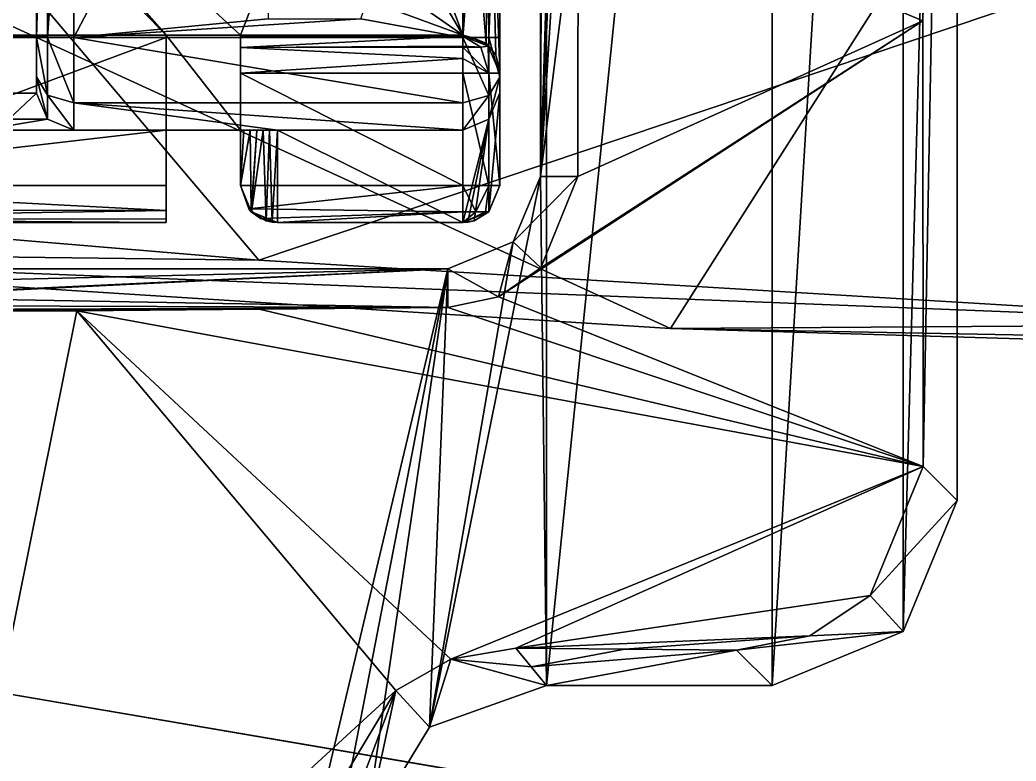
# Model space of a CAD drawing. Header units: millimetres. Extents: x -228 to 228, y -204 to 237.
# Drawn here: x 30.94 to 36.32, y -6.41 to -2.41 of the extents above; entities that cross this region are included whole.
import ezdxf

# ---------------------------------------------------------------- set-up
doc = ezdxf.new("R2010")
doc.units = ezdxf.units.MM
doc.header["$LTSCALE"] = 127.314815
for name, color, linetype in [('2216', 7, 'CONTINUOUS'), ('2518', 7, 'CONTINUOUS'), ('4965', 7, 'CONTINUOUS'), ('4990', 7, 'CONTINUOUS'), ('5279', 7, 'CONTINUOUS'), ('5650', 7, 'CONTINUOUS'), ('5670', 7, 'CONTINUOUS'), ('5673', 7, 'CONTINUOUS'), ('5687', 7, 'CONTINUOUS'), ('5689', 7, 'CONTINUOUS'), ('5690', 7, 'CONTINUOUS'), ('5693', 7, 'CONTINUOUS'), ('5941', 7, 'CONTINUOUS'), ('5942', 7, 'CONTINUOUS'), ('5943', 7, 'CONTINUOUS'), ('5944', 7, 'CONTINUOUS'), ('5945', 7, 'CONTINUOUS'), ('5949', 7, 'CONTINUOUS'), ('5951', 7, 'CONTINUOUS'), ('5952', 7, 'CONTINUOUS'), ('5953', 7, 'CONTINUOUS'), ('5954', 7, 'CONTINUOUS'), ('5955', 7, 'CONTINUOUS'), ('5956', 7, 'CONTINUOUS'), ('5963', 7, 'CONTINUOUS'), ('5966', 7, 'CONTINUOUS'), ('5973', 7, 'CONTINUOUS'), ('5974', 7, 'CONTINUOUS'), ('5975', 7, 'CONTINUOUS'), ('5980', 7, 'CONTINUOUS'), ('5981', 7, 'CONTINUOUS'), ('5982', 7, 'CONTINUOUS'), ('5983', 7, 'CONTINUOUS'), ('5992', 7, 'CONTINUOUS'), ('5994', 7, 'CONTINUOUS'), ('5995', 7, 'CONTINUOUS'), ('5996', 7, 'CONTINUOUS'), ('6001', 7, 'CONTINUOUS'), ('6002', 7, 'CONTINUOUS'), ('6003', 7, 'CONTINUOUS'), ('6004', 7, 'CONTINUOUS'), ('6031', 7, 'CONTINUOUS'), ('6033', 7, 'CONTINUOUS'), ('6188', 7, 'CONTINUOUS'), ('6192', 7, 'CONTINUOUS'), ('6194', 7, 'CONTINUOUS'), ('6195', 7, 'CONTINUOUS'), ('6262', 7, 'CONTINUOUS'), ('6266', 7, 'CONTINUOUS'), ('6295', 7, 'CONTINUOUS'), ('6301', 7, 'CONTINUOUS'), ('6314', 7, 'CONTINUOUS'), ('6316', 7, 'CONTINUOUS')]:
    doc.layers.add(name, color=color, linetype=linetype)

msp = doc.modelspace()

# ---------------------------------------------------------------- linework, layer by layer
at = {"layer": '2216', "color": 5, "linetype": 'Continuous'}
for points in [[(38.2578, -27.7959, 1088.2557), (0, 0, 1089.0014), (27.7959, -38.2578, 1088.2557), (38.2578, -27.7959, 1088.2557)], [(47.2893, 0, 1088.2557), (0, 0, 1089.0014), (44.9748, -14.6132, 1088.2557), (47.2893, 0, 1088.2557)]]:
    msp.add_3dface(points, dxfattribs=at)
at = {"layer": '2518', "color": 6, "linetype": 'Continuous'}
msp.add_3dface([(49.1557, -9.1712, 1079.4726), (39.7966, -7.5651, 1076.9773), (30.6102, -5.999, 1073.9477), (49.1557, -9.1712, 1079.4726)], dxfattribs=at)
at = {"layer": '4965', "color": 6, "linetype": 'Continuous'}
for points in [[(26.5351, -3.2253, 1038.8938), (32.2296, -3.7034, 1038.8855), (27.7579, -3.6463, 1069.0356), (26.5351, -3.2253, 1038.8938)], [(32.2296, -3.7034, 1038.8855), (37.9733, -4.0485, 1038.8795), (27.7579, -3.6463, 1069.0356), (32.2296, -3.7034, 1038.8855)], [(27.7579, -3.6463, 1069.0356), (37.9733, -4.0485, 1038.8795), (34.4516, -4.071, 1071.482), (27.7579, -3.6463, 1069.0356)], [(37.9733, -4.0485, 1038.8795), (44.1889, -4.2516, 1038.8759), (34.4516, -4.071, 1071.482), (37.9733, -4.0485, 1038.8795)], [(34.4516, -4.071, 1071.482), (44.1889, -4.2516, 1038.8759), (41.0937, -4.2681, 1073.5861), (34.4516, -4.071, 1071.482)]]:
    msp.add_3dface(points, dxfattribs=at)
at = {"layer": '4990', "color": 6, "linetype": 'Continuous'}
for points in [[(27.7579, -3.6463, 1069.0356), (34.4516, -4.071, 1071.482), (25.4538, 0.0609, 1068.1737), (27.7579, -3.6463, 1069.0356)], [(25.4538, 0.0609, 1068.1737), (34.4516, -4.071, 1071.482), (36.6226, -0.6594, 1072.2651), (25.4538, 0.0609, 1068.1737)], [(34.4516, -4.071, 1071.482), (41.0937, -4.2681, 1073.5861), (36.6226, -0.6594, 1072.2651), (34.4516, -4.071, 1071.482)]]:
    msp.add_3dface(points, dxfattribs=at)
at = {"layer": '5279', "color": 6, "linetype": 'Continuous'}
for points in [[(32.2296, -3.7034, 1038.8855), (26.5351, -3.2253, 1038.8938), (29.0418, 0.0609, 1038.9512), (32.2296, -3.7034, 1038.8855)], [(32.2296, -3.7034, 1038.8855), (29.0418, 0.0609, 1038.9512), (41.2243, -0.6767, 1038.9383), (32.2296, -3.7034, 1038.8855)], [(37.9733, -4.0485, 1038.8795), (32.2296, -3.7034, 1038.8855), (41.2243, -0.6767, 1038.9383), (37.9733, -4.0485, 1038.8795)]]:
    msp.add_3dface(points, dxfattribs=at)
at = {"layer": '5650', "color": 6, "linetype": 'Continuous'}
for points in [[(29.0408, -3.5, 1036.49), (29.1334, -3.5, 1034.99), (31.7304, -3.5, 1036.3753), (29.0408, -3.5, 1036.49)], [(31.7304, -3.5, 1036.49), (29.0408, -3.5, 1036.49), (31.7304, -3.5, 1036.3753), (31.7304, -3.5, 1036.49)], [(29.1334, -3.5, 1034.99), (29.1411, -3.5, 1034.7703), (31.7304, -3.5, 1036.3753), (29.1334, -3.5, 1034.99)]]:
    msp.add_3dface(points, dxfattribs=at)
at = {"layer": '5670', "color": 6, "linetype": 'Continuous'}
for points in [[(31.7304, -2.4878, 1036.14), (29.4804, -2.4878, 1036.14), (31.7304, -2.5, 1036.49), (31.7304, -2.4878, 1036.14)], [(31.7304, -2.5, 1036.49), (29.4804, -2.4878, 1036.14), (29.4804, -2.5, 1036.49), (31.7304, -2.5, 1036.49)]]:
    msp.add_3dface(points, dxfattribs=at)
at = {"layer": '5673', "color": 6, "linetype": 'Continuous'}
for points in [[(29.4804, -2.4878, 1036.14), (31.7304, -2.4878, 1036.14), (29.6268, -0.3536, 1036.14), (29.4804, -2.4878, 1036.14)], [(29.6268, -0.3536, 1036.14), (31.7304, -2.4878, 1036.14), (29.9804, -0.5, 1036.14), (29.6268, -0.3536, 1036.14)], [(31.7304, -2.4878, 1036.14), (32.1304, -2.4878, 1036.14), (29.9804, -0.5, 1036.14), (31.7304, -2.4878, 1036.14)], [(32.1304, -2.4878, 1036.14), (32.2804, -2.1, 1036.14), (29.9804, -0.5, 1036.14), (32.1304, -2.4878, 1036.14)], [(32.7804, -1, 1036.14), (32.7804, -1.5479, 1036.14), (33.3304, -2.4878, 1036.14), (32.7804, -1, 1036.14)], [(33.3304, -1, 1036.14), (32.7804, -1, 1036.14), (33.3304, -2.4878, 1036.14), (33.3304, -1, 1036.14)], [(32.7804, -1.5479, 1036.14), (32.7804, -2.1, 1036.14), (33.3304, -2.4878, 1036.14), (32.7804, -1.5479, 1036.14)], [(33.3304, -2.4878, 1036.14), (32.2804, -2.1, 1036.14), (32.1304, -2.4878, 1036.14), (33.3304, -2.4878, 1036.14)], [(32.7804, -2.1, 1036.14), (32.2804, -2.1, 1036.14), (33.3304, -2.4878, 1036.14), (32.7804, -2.1, 1036.14)], [(32.1304, -2.4878, 1036.14), (31.7304, -2.4878, 1036.14), (32.1304, -3, 1036.14), (32.1304, -2.4878, 1036.14)], [(32.1304, -3, 1036.14), (31.7304, -2.4878, 1036.14), (31.7304, -3, 1036.14), (32.1304, -3, 1036.14)]]:
    msp.add_3dface(points, dxfattribs=at)
at = {"layer": '5687', "color": 6, "linetype": 'Continuous'}
for points in [[(31.0304, -0.5, 1030.69), (31.0304, -2.5, 1030.69), (31.0304, -0.5, 1032.04), (31.0304, -0.5, 1030.69)], [(31.0304, -0.5, 1032.04), (31.0304, -2.5, 1030.69), (31.0304, -2.7121, 1030.7779), (31.0304, -0.5, 1032.04)], [(31.0304, -2.8, 1032.04), (31.0304, -0.5, 1032.04), (31.0304, -2.8, 1030.99), (31.0304, -2.8, 1032.04)], [(31.0304, -2.8, 1030.99), (31.0304, -0.5, 1032.04), (31.0304, -2.7121, 1030.7779), (31.0304, -2.8, 1030.99)]]:
    msp.add_3dface(points, dxfattribs=at)
at = {"layer": '5689', "color": 6, "linetype": 'Continuous'}
for points in [[(29.5304, -3, 1034.74), (32.1304, -3, 1036.14), (29.4718, -3, 1034.74), (29.5304, -3, 1034.74)], [(32.1304, -3, 1036.14), (31.7304, -3, 1036.14), (29.4718, -3, 1034.74), (32.1304, -3, 1036.14)], [(29.5304, -3, 1034.74), (29.9427, -3, 1034.6892), (32.1304, -3, 1036.14), (29.5304, -3, 1034.74)], [(32.1304, -3, 1036.14), (30.3304, -3, 1034.54), (29.5304, -3, 1033.74), (32.1304, -3, 1036.14)], [(30.7325, -3, 1033.2421), (32.1304, -3, 1036.14), (29.5304, -3, 1033.74), (30.7325, -3, 1033.2421)], [(29.9427, -3, 1034.6892), (30.3304, -3, 1034.54), (32.1304, -3, 1036.14), (29.9427, -3, 1034.6892)], [(32.1304, -3, 1033.0597), (32.1304, -3, 1036.14), (30.7325, -3, 1033.2421), (32.1304, -3, 1033.0597)], [(31.2304, -3, 1032.04), (32.1304, -3, 1033.0597), (30.7325, -3, 1033.2421), (31.2304, -3, 1032.04)], [(32.1489, -3, 1032.1895), (32.1304, -3, 1033.0597), (31.2304, -3, 1032.04), (32.1489, -3, 1032.1895)], [(32.1829, -3, 1031.6615), (32.1489, -3, 1032.1895), (31.2304, -3, 1032.04), (32.1829, -3, 1031.6615)], [(32.219, -3, 1031.341), (32.1829, -3, 1031.6615), (31.2304, -3, 1030.99), (32.219, -3, 1031.341)], [(31.2304, -3, 1030.99), (32.1829, -3, 1031.6615), (31.2304, -3, 1032.04), (31.2304, -3, 1030.99)], [(32.2537, -3, 1031.1484), (32.219, -3, 1031.341), (31.2304, -3, 1030.99), (32.2537, -3, 1031.1484)], [(32.2881, -3, 1031.0367), (32.2537, -3, 1031.1484), (31.2304, -3, 1030.99), (32.2881, -3, 1031.0367)], [(32.3304, -3, 1030.99), (32.2881, -3, 1031.0367), (31.2304, -3, 1030.99), (32.3304, -3, 1030.99)]]:
    msp.add_3dface(points, dxfattribs=at)
at = {"layer": '5690', "color": 6, "linetype": 'Continuous'}
for points in [[(32.1304, -2.6931, 1036.49), (32.1304, -3.3, 1036.49), (33.3304, -3.3, 1036.49), (32.1304, -2.6931, 1036.49)], [(33.3304, -2.6931, 1036.49), (32.1304, -2.6931, 1036.49), (33.3304, -3.3, 1036.49), (33.3304, -2.6931, 1036.49)]]:
    msp.add_3dface(points, dxfattribs=at)
at = {"layer": '5693', "color": 6, "linetype": 'Continuous'}
for points in [[(33.3304, -2.4878, 1036.14), (32.1304, -2.4878, 1036.14), (33.3304, -2.4933, 1036.297), (33.3304, -2.4878, 1036.14)], [(33.3304, -2.4933, 1036.297), (32.1304, -2.4878, 1036.14), (32.1304, -2.4933, 1036.297), (33.3304, -2.4933, 1036.297)]]:
    msp.add_3dface(points, dxfattribs=at)
at = {"layer": '5941', "color": 6, "linetype": 'Continuous'}
for points in [[(31.7304, -2.4878, 1036.14), (31.7304, -2.5, 1036.49), (31.7304, -3, 1036.14), (31.7304, -2.4878, 1036.14)], [(31.7304, -2.5, 1036.49), (31.7304, -3.5, 1036.49), (31.7304, -3, 1036.14), (31.7304, -2.5, 1036.49)], [(31.7304, -3, 1036.14), (31.7304, -3.5, 1036.49), (31.7304, -3.3, 1036.14), (31.7304, -3, 1036.14)], [(31.7304, -3.3, 1036.14), (31.7304, -3.5, 1036.49), (31.7304, -3.4342, 1036.2008), (31.7304, -3.3, 1036.14)], [(31.7304, -3.4342, 1036.2008), (31.7304, -3.5, 1036.49), (31.7304, -3.4819, 1036.2774), (31.7304, -3.4342, 1036.2008)], [(31.7304, -3.5, 1036.49), (31.7304, -3.5, 1036.3753), (31.7304, -3.4819, 1036.2774), (31.7304, -3.5, 1036.49)]]:
    msp.add_3dface(points, dxfattribs=at)
at = {"layer": '5942', "color": 6, "linetype": 'Continuous'}
for points in [[(32.1304, -2.4878, 1036.14), (32.1304, -3, 1036.14), (32.1304, -3.3, 1036.1497), (32.1304, -2.4878, 1036.14)], [(32.1304, -2.4933, 1036.297), (32.1304, -2.4878, 1036.14), (32.1304, -3.3, 1036.1497), (32.1304, -2.4933, 1036.297)], [(32.1304, -2.4933, 1036.297), (32.1304, -3.3, 1036.49), (32.1304, -2.5542, 1036.4339), (32.1304, -2.4933, 1036.297)], [(32.1304, -3.3, 1036.49), (32.1304, -2.4933, 1036.297), (32.1304, -3.3, 1036.1497), (32.1304, -3.3, 1036.49)], [(32.1304, -3.3, 1036.49), (32.1304, -2.6931, 1036.49), (32.1304, -2.5542, 1036.4339), (32.1304, -3.3, 1036.49)], [(32.1304, -3, 1036.14), (32.1304, -3, 1033.0597), (32.1304, -3.3, 1036.1497), (32.1304, -3, 1036.14)]]:
    msp.add_3dface(points, dxfattribs=at)
at = {"layer": '5943', "color": 6, "linetype": 'Continuous'}
for points in [[(32.3304, -3.5, 1036.29), (32.3304, -3.5, 1036.1497), (33.3304, -3.5, 1036.1497), (32.3304, -3.5, 1036.29)], [(33.3304, -3.5, 1036.29), (32.3304, -3.5, 1036.29), (33.3304, -3.5, 1036.1497), (33.3304, -3.5, 1036.29)]]:
    msp.add_3dface(points, dxfattribs=at)
at = {"layer": '5944', "color": 6, "linetype": 'Continuous'}
for points in [[(33.5304, -1, 1030.69), (33.5304, -1, 1035.94), (33.5304, -2.5, 1030.69), (33.5304, -1, 1030.69)], [(33.5304, -2.7999, 1030.9985), (33.5304, -1, 1035.94), (33.5304, -2.6809, 1035.94), (33.5304, -2.7999, 1030.9985)], [(33.5304, -1, 1035.94), (33.5304, -2.7999, 1030.9985), (33.5304, -2.7151, 1030.7809), (33.5304, -1, 1035.94)], [(33.5304, -2.5, 1030.69), (33.5304, -1, 1035.94), (33.5304, -2.7151, 1030.7809), (33.5304, -2.5, 1030.69)], [(33.5304, -3.3, 1036.1497), (33.5304, -2.7999, 1030.9985), (33.5304, -2.6809, 1035.94), (33.5304, -3.3, 1036.1497)], [(33.5304, -2.6931, 1036.29), (33.5304, -3.3, 1036.1497), (33.5304, -2.6809, 1035.94), (33.5304, -2.6931, 1036.29)], [(33.5304, -3.3, 1036.29), (33.5304, -3.3, 1036.1497), (33.5304, -2.6931, 1036.29), (33.5304, -3.3, 1036.29)]]:
    msp.add_3dface(points, dxfattribs=at)
at = {"layer": '5945', "color": 6, "linetype": 'Continuous'}
for points in [[(29.0408, -3.5, 1036.49), (31.7304, -3.5, 1036.49), (31.7304, -2.5, 1036.49), (29.0408, -3.5, 1036.49)], [(29.0408, -3.5, 1036.49), (31.7304, -2.5, 1036.49), (29.4804, -2.5, 1036.49), (29.0408, -3.5, 1036.49)]]:
    msp.add_3dface(points, dxfattribs=at)
at = {"layer": '5949', "color": 6, "linetype": 'Continuous'}
for points in [[(31.2304, -0.5, 1030.49), (32.2804, -0.5, 1030.49), (31.2304, -2.5, 1030.49), (31.2304, -0.5, 1030.49)], [(32.2804, -0.5, 1030.49), (32.2804, -2.4, 1030.49), (31.2304, -2.5, 1030.49), (32.2804, -0.5, 1030.49)], [(33.3304, -0.8, 1030.49), (33.3304, -2.5, 1030.49), (32.7804, -2.4, 1030.49), (33.3304, -0.8, 1030.49)], [(31.2304, -2.5, 1030.49), (32.2804, -2.4, 1030.49), (32.7804, -2.4, 1030.49), (31.2304, -2.5, 1030.49)], [(33.3304, -2.5, 1030.49), (31.2304, -2.5, 1030.49), (32.7804, -2.4, 1030.49), (33.3304, -2.5, 1030.49)]]:
    msp.add_3dface(points, dxfattribs=at)
at = {"layer": '5951', "color": 6, "linetype": 'Continuous'}
for points in [[(33.3304, -0.8, 1030.49), (33.4566, -0.8449, 1030.5349), (33.3304, -2.5, 1030.49), (33.3304, -0.8, 1030.49)], [(33.3304, -2.5, 1030.49), (33.4566, -0.8449, 1030.5349), (33.4718, -2.5, 1030.5486), (33.3304, -2.5, 1030.49)], [(33.4566, -0.8449, 1030.5349), (33.5084, -0.9088, 1030.5988), (33.4718, -2.5, 1030.5486), (33.4566, -0.8449, 1030.5349)], [(33.5084, -0.9088, 1030.5988), (33.5304, -1, 1030.69), (33.4718, -2.5, 1030.5486), (33.5084, -0.9088, 1030.5988)], [(33.5304, -1, 1030.69), (33.5304, -2.5, 1030.69), (33.4718, -2.5, 1030.5486), (33.5304, -1, 1030.69)]]:
    msp.add_3dface(points, dxfattribs=at)
at = {"layer": '5952', "color": 6, "linetype": 'Continuous'}
for points in [[(33.3304, -2.6931, 1036.49), (33.3304, -3.3, 1036.49), (33.4718, -3.3, 1036.4314), (33.3304, -2.6931, 1036.49)], [(33.3304, -2.6931, 1036.49), (33.4718, -3.3, 1036.4314), (33.4718, -2.6931, 1036.4314), (33.3304, -2.6931, 1036.49)], [(33.5304, -3.3, 1036.29), (33.5304, -2.6931, 1036.29), (33.4718, -2.6931, 1036.4314), (33.5304, -3.3, 1036.29)], [(33.4718, -3.3, 1036.4314), (33.5304, -3.3, 1036.29), (33.4718, -2.6931, 1036.4314), (33.4718, -3.3, 1036.4314)]]:
    msp.add_3dface(points, dxfattribs=at)
at = {"layer": '5953', "color": 6, "linetype": 'Continuous'}
for points in [[(33.5304, -3.3, 1036.1497), (33.5304, -3.3, 1036.29), (33.4718, -3.4414, 1036.29), (33.5304, -3.3, 1036.1497)], [(33.5304, -3.3, 1036.1497), (33.4718, -3.4414, 1036.29), (33.4718, -3.4414, 1036.1497), (33.5304, -3.3, 1036.1497)], [(33.3304, -3.5, 1036.29), (33.3304, -3.5, 1036.1497), (33.4718, -3.4414, 1036.1497), (33.3304, -3.5, 1036.29)], [(33.4718, -3.4414, 1036.29), (33.3304, -3.5, 1036.29), (33.4718, -3.4414, 1036.1497), (33.4718, -3.4414, 1036.29)]]:
    msp.add_3dface(points, dxfattribs=at)
at = {"layer": '5954', "color": 6, "linetype": 'Continuous'}
for points in [[(33.4718, -3.3, 1036.4314), (33.3304, -3.3, 1036.49), (33.4011, -3.4414, 1036.4125), (33.4718, -3.3, 1036.4314)], [(33.3304, -3.3, 1036.49), (33.3304, -3.4414, 1036.4314), (33.4011, -3.4414, 1036.4125), (33.3304, -3.3, 1036.49)], [(33.4718, -3.3, 1036.4314), (33.4011, -3.4414, 1036.4125), (33.4529, -3.4414, 1036.3607), (33.4718, -3.3, 1036.4314)], [(33.4718, -3.4414, 1036.29), (33.4718, -3.3, 1036.4314), (33.4529, -3.4414, 1036.3607), (33.4718, -3.4414, 1036.29)], [(33.5304, -3.3, 1036.29), (33.4718, -3.3, 1036.4314), (33.4718, -3.4414, 1036.29), (33.5304, -3.3, 1036.29)], [(33.3304, -3.5, 1036.29), (33.4718, -3.4414, 1036.29), (33.4529, -3.4414, 1036.3607), (33.3304, -3.5, 1036.29)], [(33.3304, -3.4414, 1036.4314), (33.3304, -3.5, 1036.29), (33.4011, -3.4414, 1036.4125), (33.3304, -3.4414, 1036.4314)], [(33.4011, -3.4414, 1036.4125), (33.3304, -3.5, 1036.29), (33.4529, -3.4414, 1036.3607), (33.4011, -3.4414, 1036.4125)]]:
    msp.add_3dface(points, dxfattribs=at)
at = {"layer": '5955', "color": 6, "linetype": 'Continuous'}
for points in [[(33.3304, -3.3, 1036.49), (32.1304, -3.3, 1036.49), (32.1753, -3.4263, 1036.4451), (33.3304, -3.3, 1036.49)], [(33.3304, -3.4414, 1036.4314), (33.3304, -3.3, 1036.49), (32.1753, -3.4263, 1036.4451), (33.3304, -3.4414, 1036.4314)], [(32.2392, -3.478, 1036.3812), (33.3304, -3.4414, 1036.4314), (32.1753, -3.4263, 1036.4451), (32.2392, -3.478, 1036.3812)], [(32.3304, -3.5, 1036.29), (33.3304, -3.4414, 1036.4314), (32.2392, -3.478, 1036.3812), (32.3304, -3.5, 1036.29)], [(32.3304, -3.5, 1036.29), (33.3304, -3.5, 1036.29), (33.3304, -3.4414, 1036.4314), (32.3304, -3.5, 1036.29)]]:
    msp.add_3dface(points, dxfattribs=at)
at = {"layer": '5956', "color": 6, "linetype": 'Continuous'}
for points in [[(32.1304, -3.3, 1036.49), (32.1304, -3.3, 1036.1497), (32.189, -3.4414, 1036.1497), (32.1304, -3.3, 1036.49)], [(32.1753, -3.4263, 1036.4451), (32.1304, -3.3, 1036.49), (32.189, -3.4414, 1036.1497), (32.1753, -3.4263, 1036.4451)], [(32.2392, -3.478, 1036.3812), (32.1753, -3.4263, 1036.4451), (32.189, -3.4414, 1036.1497), (32.2392, -3.478, 1036.3812)], [(32.3304, -3.5, 1036.1497), (32.2392, -3.478, 1036.3812), (32.189, -3.4414, 1036.1497), (32.3304, -3.5, 1036.1497)], [(32.3304, -3.5, 1036.1497), (32.3304, -3.5, 1036.29), (32.2392, -3.478, 1036.3812), (32.3304, -3.5, 1036.1497)]]:
    msp.add_3dface(points, dxfattribs=at)
at = {"layer": '5963', "color": 6, "linetype": 'Continuous'}
for points in [[(31.2304, -2.5, 1030.49), (33.3304, -2.5, 1030.49), (33.3304, -2.8536, 1030.6364), (31.2304, -2.5, 1030.49)], [(31.2304, -2.8536, 1030.6364), (31.2304, -2.5, 1030.49), (33.3304, -2.8536, 1030.6364), (31.2304, -2.8536, 1030.6364)], [(32.3304, -3, 1030.99), (31.2304, -3, 1030.99), (31.2304, -2.8536, 1030.6364), (32.3304, -3, 1030.99)], [(32.3304, -3, 1030.99), (31.2304, -2.8536, 1030.6364), (33.3304, -3, 1030.99), (32.3304, -3, 1030.99)], [(33.3304, -3, 1030.99), (31.2304, -2.8536, 1030.6364), (33.3304, -2.8536, 1030.6364), (33.3304, -3, 1030.99)]]:
    msp.add_3dface(points, dxfattribs=at)
at = {"layer": '5966', "color": 6, "linetype": 'Continuous'}
for points in [[(31.7304, -3, 1036.14), (29.1492, -3.3, 1034.54), (29.4718, -3, 1034.74), (31.7304, -3, 1036.14)], [(29.1492, -3.3, 1034.54), (31.7304, -3, 1036.14), (31.7304, -3.3, 1036.14), (29.1492, -3.3, 1034.54)]]:
    msp.add_3dface(points, dxfattribs=at)
at = {"layer": '5973', "color": 6, "linetype": 'Continuous'}
for points in [[(31.0304, -2.8, 1032.04), (31.0304, -2.8, 1030.99), (31.089, -2.9414, 1030.99), (31.0304, -2.8, 1032.04)], [(31.089, -2.9414, 1032.04), (31.0304, -2.8, 1032.04), (31.089, -2.9414, 1030.99), (31.089, -2.9414, 1032.04)], [(31.2304, -3, 1030.99), (31.2304, -3, 1032.04), (31.089, -2.9414, 1032.04), (31.2304, -3, 1030.99)], [(31.2304, -3, 1030.99), (31.089, -2.9414, 1032.04), (31.089, -2.9414, 1030.99), (31.2304, -3, 1030.99)]]:
    msp.add_3dface(points, dxfattribs=at)
at = {"layer": '5974', "color": 6, "linetype": 'Continuous'}
for points in [[(31.0304, -2.7121, 1030.7779), (31.0304, -2.5, 1030.69), (31.089, -2.8121, 1030.6779), (31.0304, -2.7121, 1030.7779)], [(31.0304, -2.5, 1030.69), (31.089, -2.5, 1030.5486), (31.089, -2.8121, 1030.6779), (31.0304, -2.5, 1030.69)], [(31.2304, -2.5, 1030.49), (31.2304, -2.8536, 1030.6364), (31.089, -2.5, 1030.5486), (31.2304, -2.5, 1030.49)], [(31.089, -2.5, 1030.5486), (31.2304, -2.8536, 1030.6364), (31.089, -2.8121, 1030.6779), (31.089, -2.5, 1030.5486)], [(31.0304, -2.8, 1030.99), (31.0304, -2.7121, 1030.7779), (31.089, -2.9414, 1030.99), (31.0304, -2.8, 1030.99)], [(31.089, -2.9414, 1030.99), (31.0304, -2.7121, 1030.7779), (31.089, -2.8121, 1030.6779), (31.089, -2.9414, 1030.99)], [(31.2304, -2.8536, 1030.6364), (31.2304, -3, 1030.99), (31.089, -2.8121, 1030.6779), (31.2304, -2.8536, 1030.6364)], [(31.2304, -3, 1030.99), (31.089, -2.9414, 1030.99), (31.089, -2.8121, 1030.6779), (31.2304, -3, 1030.99)]]:
    msp.add_3dface(points, dxfattribs=at)
at = {"layer": '5975', "color": 6, "linetype": 'Continuous'}
for points in [[(31.0304, -2.5, 1030.69), (31.0304, -0.5, 1030.69), (31.089, -0.5, 1030.5486), (31.0304, -2.5, 1030.69)], [(31.0304, -2.5, 1030.69), (31.089, -0.5, 1030.5486), (31.089, -2.5, 1030.5486), (31.0304, -2.5, 1030.69)], [(31.089, -0.5, 1030.5486), (31.2304, -0.5, 1030.49), (31.089, -2.5, 1030.5486), (31.089, -0.5, 1030.5486)], [(31.2304, -0.5, 1030.49), (31.2304, -2.5, 1030.49), (31.089, -2.5, 1030.5486), (31.2304, -0.5, 1030.49)]]:
    msp.add_3dface(points, dxfattribs=at)
at = {"layer": '5980', "color": 6, "linetype": 'Continuous'}
for points in [[(33.3304, -2.4933, 1036.297), (32.1304, -2.4933, 1036.297), (32.1304, -2.5542, 1036.4339), (33.3304, -2.4933, 1036.297)], [(33.3304, -2.4933, 1036.297), (32.1304, -2.5542, 1036.4339), (33.3304, -2.5475, 1036.427), (33.3304, -2.4933, 1036.297)], [(33.3304, -2.5475, 1036.427), (32.1304, -2.5542, 1036.4339), (33.3304, -2.5517, 1036.4314), (33.3304, -2.5475, 1036.427)], [(33.3304, -2.5517, 1036.4314), (32.1304, -2.5542, 1036.4339), (33.3304, -2.6138, 1036.4736), (33.3304, -2.5517, 1036.4314)], [(32.1304, -2.5542, 1036.4339), (32.1304, -2.6931, 1036.49), (33.3304, -2.6138, 1036.4736), (32.1304, -2.5542, 1036.4339)], [(32.1304, -2.6931, 1036.49), (33.3304, -2.6931, 1036.49), (33.3304, -2.6138, 1036.4736), (32.1304, -2.6931, 1036.49)]]:
    msp.add_3dface(points, dxfattribs=at)
at = {"layer": '5981', "color": 6, "linetype": 'Continuous'}
for points in [[(33.3304, -2.4933, 1036.297), (33.3304, -2.5475, 1036.427), (33.4285, -2.5517, 1036.3919), (33.3304, -2.4933, 1036.297)], [(33.3304, -2.4933, 1036.297), (33.4285, -2.5517, 1036.3919), (33.4675, -2.5476, 1036.2951), (33.3304, -2.4933, 1036.297)], [(33.3304, -2.4933, 1036.297), (33.4675, -2.5476, 1036.2951), (33.3803, -2.4996, 1036.2968), (33.3304, -2.4933, 1036.297)], [(33.3803, -2.4996, 1036.2968), (33.4675, -2.5476, 1036.2951), (33.4573, -2.5386, 1036.2954), (33.3803, -2.4996, 1036.2968)], [(33.3304, -2.5475, 1036.427), (33.3304, -2.5517, 1036.4314), (33.4285, -2.5517, 1036.3919), (33.3304, -2.5475, 1036.427)], [(33.4718, -2.6931, 1036.4314), (33.3304, -2.5517, 1036.4314), (33.3304, -2.6138, 1036.4736), (33.4718, -2.6931, 1036.4314)], [(33.3304, -2.5517, 1036.4314), (33.4718, -2.6931, 1036.4314), (33.4285, -2.5517, 1036.3919), (33.3304, -2.5517, 1036.4314)], [(33.4285, -2.5517, 1036.3919), (33.4718, -2.6931, 1036.4314), (33.4675, -2.5476, 1036.2951), (33.4285, -2.5517, 1036.3919)], [(33.4718, -2.6931, 1036.4314), (33.5304, -2.6931, 1036.29), (33.4675, -2.5476, 1036.2951), (33.4718, -2.6931, 1036.4314)], [(33.3304, -2.6931, 1036.49), (33.4718, -2.6931, 1036.4314), (33.3304, -2.6138, 1036.4736), (33.3304, -2.6931, 1036.49)]]:
    msp.add_3dface(points, dxfattribs=at)
at = {"layer": '5982', "color": 6, "linetype": 'Continuous'}
for points in [[(33.3304, -2.4878, 1036.14), (33.3304, -2.4933, 1036.297), (33.3803, -2.4996, 1036.2968), (33.3304, -2.4878, 1036.14)], [(33.3304, -2.4878, 1036.14), (33.3803, -2.4996, 1036.2968), (33.457, -2.5314, 1036.0948), (33.3304, -2.4878, 1036.14)], [(33.3803, -2.4996, 1036.2968), (33.4573, -2.5386, 1036.2954), (33.457, -2.5314, 1036.0948), (33.3803, -2.4996, 1036.2968)], [(33.4573, -2.5386, 1036.2954), (33.4675, -2.5476, 1036.2951), (33.457, -2.5314, 1036.0948), (33.4573, -2.5386, 1036.2954)], [(33.457, -2.5314, 1036.0948), (33.4675, -2.5476, 1036.2951), (33.5088, -2.5937, 1036.0304), (33.457, -2.5314, 1036.0948)], [(33.4675, -2.5476, 1036.2951), (33.5304, -2.6931, 1036.29), (33.5088, -2.5937, 1036.0304), (33.4675, -2.5476, 1036.2951)], [(33.5304, -2.6931, 1036.29), (33.5304, -2.6809, 1035.94), (33.5088, -2.5937, 1036.0304), (33.5304, -2.6931, 1036.29)]]:
    msp.add_3dface(points, dxfattribs=at)
at = {"layer": '5983', "color": 6, "linetype": 'Continuous'}
for points in [[(33.3304, -1, 1036.14), (33.3304, -2.4878, 1036.14), (33.457, -2.5314, 1036.0948), (33.3304, -1, 1036.14)], [(33.3304, -1, 1036.14), (33.457, -2.5314, 1036.0948), (33.4718, -1, 1036.0814), (33.3304, -1, 1036.14)], [(33.457, -2.5314, 1036.0948), (33.5088, -2.5937, 1036.0304), (33.4718, -1, 1036.0814), (33.457, -2.5314, 1036.0948)], [(33.5304, -2.6809, 1035.94), (33.5304, -1, 1035.94), (33.4718, -1, 1036.0814), (33.5304, -2.6809, 1035.94)], [(33.5088, -2.5937, 1036.0304), (33.5304, -2.6809, 1035.94), (33.4718, -1, 1036.0814), (33.5088, -2.5937, 1036.0304)]]:
    msp.add_3dface(points, dxfattribs=at)
at = {"layer": '5992', "color": 6, "linetype": 'Continuous'}
for points in [[(29.0584, -3.4298, 1034.54), (29.1492, -3.3, 1034.54), (31.7304, -3.4342, 1036.2008), (29.0584, -3.4298, 1034.54)], [(29.1492, -3.3, 1034.54), (31.7304, -3.3, 1036.14), (31.7304, -3.4342, 1036.2008), (29.1492, -3.3, 1034.54)], [(28.9398, -3.4788, 1034.54), (29.0584, -3.4298, 1034.54), (31.7304, -3.4342, 1036.2008), (28.9398, -3.4788, 1034.54)], [(28.9398, -3.4788, 1034.54), (31.7304, -3.4342, 1036.2008), (31.7304, -3.4819, 1036.2774), (28.9398, -3.4788, 1034.54)], [(31.7304, -3.5, 1036.3753), (29.1411, -3.5, 1034.7703), (28.9398, -3.4788, 1034.54), (31.7304, -3.5, 1036.3753)], [(31.7304, -3.5, 1036.3753), (28.9398, -3.4788, 1034.54), (31.7304, -3.4819, 1036.2774), (31.7304, -3.5, 1036.3753)]]:
    msp.add_3dface(points, dxfattribs=at)
at = {"layer": '5994', "color": 6, "linetype": 'Continuous'}
for points in [[(32.3304, -3, 1030.99), (33.3304, -3, 1030.99), (33.3304, -3.4991, 1036.1304), (32.3304, -3, 1030.99)], [(32.3304, -3.4991, 1036.1304), (32.3304, -3, 1030.99), (33.3304, -3.4991, 1036.1304), (32.3304, -3.4991, 1036.1304)]]:
    msp.add_3dface(points, dxfattribs=at)
at = {"layer": '5995', "color": 6, "linetype": 'Continuous'}
for points in [[(33.4718, -2.9414, 1030.9927), (33.5304, -2.7999, 1030.9985), (33.472, -3.4406, 1036.1362), (33.4718, -2.9414, 1030.9927)], [(33.5304, -2.7999, 1030.9985), (33.5304, -3.3, 1036.1497), (33.472, -3.4406, 1036.1362), (33.5304, -2.7999, 1030.9985)], [(33.3304, -3.4991, 1036.1304), (33.3304, -3, 1030.99), (33.4718, -2.9414, 1030.9927), (33.3304, -3.4991, 1036.1304)], [(33.3304, -3.4991, 1036.1304), (33.4718, -2.9414, 1030.9927), (33.358, -3.4966, 1036.1252), (33.3304, -3.4991, 1036.1304)], [(33.358, -3.4966, 1036.1252), (33.4718, -2.9414, 1030.9927), (33.3915, -3.4894, 1036.1294), (33.358, -3.4966, 1036.1252)], [(33.3915, -3.4894, 1036.1294), (33.4718, -2.9414, 1030.9927), (33.4709, -3.4417, 1036.1362), (33.3915, -3.4894, 1036.1294)], [(33.4709, -3.4417, 1036.1362), (33.4718, -2.9414, 1030.9927), (33.472, -3.4406, 1036.1362), (33.4709, -3.4417, 1036.1362)]]:
    msp.add_3dface(points, dxfattribs=at)
at = {"layer": '5996', "color": 6, "linetype": 'Continuous'}
for points in [[(33.3304, -2.5, 1030.49), (33.4718, -2.5, 1030.5486), (33.4718, -2.8131, 1030.6788), (33.3304, -2.5, 1030.49)], [(33.3304, -2.8536, 1030.6364), (33.3304, -2.5, 1030.49), (33.4718, -2.8131, 1030.6788), (33.3304, -2.8536, 1030.6364)], [(33.5304, -2.5, 1030.69), (33.5304, -2.7151, 1030.7809), (33.4718, -2.5, 1030.5486), (33.5304, -2.5, 1030.69)], [(33.4718, -2.5, 1030.5486), (33.5304, -2.7151, 1030.7809), (33.4718, -2.8131, 1030.6788), (33.4718, -2.5, 1030.5486)], [(33.5304, -2.7151, 1030.7809), (33.5304, -2.7999, 1030.9985), (33.4718, -2.9414, 1030.9927), (33.5304, -2.7151, 1030.7809)], [(33.5304, -2.7151, 1030.7809), (33.4718, -2.9414, 1030.9927), (33.4718, -2.8131, 1030.6788), (33.5304, -2.7151, 1030.7809)], [(33.3304, -3, 1030.99), (33.3304, -2.8536, 1030.6364), (33.4718, -2.8131, 1030.6788), (33.3304, -3, 1030.99)], [(33.4718, -2.9414, 1030.9927), (33.3304, -3, 1030.99), (33.4718, -2.8131, 1030.6788), (33.4718, -2.9414, 1030.9927)]]:
    msp.add_3dface(points, dxfattribs=at)
at = {"layer": '6001', "color": 6, "linetype": 'Continuous'}
for points in [[(32.1304, -3, 1033.0597), (32.1489, -3, 1032.1895), (32.1304, -3.3, 1036.1497), (32.1304, -3, 1033.0597)], [(32.1489, -3, 1032.1895), (32.1829, -3, 1031.6615), (32.1304, -3.3, 1036.1497), (32.1489, -3, 1032.1895)], [(32.1304, -3.3, 1036.1497), (32.1829, -3, 1031.6615), (32.1888, -3.4406, 1036.1362), (32.1304, -3.3, 1036.1497)], [(32.1829, -3, 1031.6615), (32.219, -3, 1031.341), (32.1888, -3.4406, 1036.1362), (32.1829, -3, 1031.6615)], [(32.1888, -3.4406, 1036.1362), (32.219, -3, 1031.341), (32.1899, -3.4417, 1036.1362), (32.1888, -3.4406, 1036.1362)], [(32.219, -3, 1031.341), (32.2537, -3, 1031.1484), (32.1899, -3.4417, 1036.1362), (32.219, -3, 1031.341)], [(32.1899, -3.4417, 1036.1362), (32.2537, -3, 1031.1484), (32.2693, -3.4894, 1036.1294), (32.1899, -3.4417, 1036.1362)], [(32.2537, -3, 1031.1484), (32.2881, -3, 1031.0367), (32.2693, -3.4894, 1036.1294), (32.2537, -3, 1031.1484)], [(32.2693, -3.4894, 1036.1294), (32.2881, -3, 1031.0367), (32.3027, -3.4966, 1036.1252), (32.2693, -3.4894, 1036.1294)], [(32.2881, -3, 1031.0367), (32.3304, -3, 1030.99), (32.3027, -3.4966, 1036.1252), (32.2881, -3, 1031.0367)], [(32.3304, -3, 1030.99), (32.3304, -3.4991, 1036.1304), (32.3027, -3.4966, 1036.1252), (32.3304, -3, 1030.99)]]:
    msp.add_3dface(points, dxfattribs=at)
at = {"layer": '6002', "color": 6, "linetype": 'Continuous'}
for points in [[(32.189, -3.4414, 1036.1497), (32.1304, -3.3, 1036.1497), (32.1888, -3.4406, 1036.1362), (32.189, -3.4414, 1036.1497)], [(32.189, -3.4414, 1036.1497), (32.1888, -3.4406, 1036.1362), (32.1899, -3.4417, 1036.1362), (32.189, -3.4414, 1036.1497)], [(32.3304, -3.5, 1036.1497), (32.189, -3.4414, 1036.1497), (32.1899, -3.4417, 1036.1362), (32.3304, -3.5, 1036.1497)], [(32.3304, -3.5, 1036.1497), (32.1899, -3.4417, 1036.1362), (32.2693, -3.4894, 1036.1294), (32.3304, -3.5, 1036.1497)], [(32.3304, -3.5, 1036.1497), (32.2693, -3.4894, 1036.1294), (32.3027, -3.4966, 1036.1252), (32.3304, -3.5, 1036.1497)], [(32.3304, -3.4991, 1036.1304), (32.3304, -3.5, 1036.1497), (32.3027, -3.4966, 1036.1252), (32.3304, -3.4991, 1036.1304)], [(32.3304, -3.5, 1036.1497), (32.3304, -3.4991, 1036.1304), (32.3304, -3.4998, 1036.14), (32.3304, -3.5, 1036.1497)]]:
    msp.add_3dface(points, dxfattribs=at)
at = {"layer": '6003', "color": 6, "linetype": 'Continuous'}
for points in [[(32.3304, -3.4991, 1036.1304), (33.3304, -3.4991, 1036.1304), (33.3304, -3.4998, 1036.14), (32.3304, -3.4991, 1036.1304)], [(32.3304, -3.4998, 1036.14), (32.3304, -3.4991, 1036.1304), (33.3304, -3.4998, 1036.14), (32.3304, -3.4998, 1036.14)], [(33.3304, -3.5, 1036.1497), (32.3304, -3.5, 1036.1497), (32.3304, -3.4998, 1036.14), (33.3304, -3.5, 1036.1497)], [(33.3304, -3.5, 1036.1497), (32.3304, -3.4998, 1036.14), (33.3304, -3.4998, 1036.14), (33.3304, -3.5, 1036.1497)]]:
    msp.add_3dface(points, dxfattribs=at)
at = {"layer": '6004', "color": 6, "linetype": 'Continuous'}
for points in [[(33.5304, -3.3, 1036.1497), (33.4718, -3.4414, 1036.1497), (33.472, -3.4406, 1036.1362), (33.5304, -3.3, 1036.1497)], [(33.4718, -3.4414, 1036.1497), (33.3304, -3.5, 1036.1497), (33.3915, -3.4894, 1036.1294), (33.4718, -3.4414, 1036.1497)], [(33.4718, -3.4414, 1036.1497), (33.3915, -3.4894, 1036.1294), (33.4709, -3.4417, 1036.1362), (33.4718, -3.4414, 1036.1497)], [(33.4718, -3.4414, 1036.1497), (33.4709, -3.4417, 1036.1362), (33.472, -3.4406, 1036.1362), (33.4718, -3.4414, 1036.1497)], [(33.3304, -3.5, 1036.1497), (33.358, -3.4966, 1036.1252), (33.3915, -3.4894, 1036.1294), (33.3304, -3.5, 1036.1497)], [(33.358, -3.4966, 1036.1252), (33.3304, -3.5, 1036.1497), (33.3304, -3.4998, 1036.14), (33.358, -3.4966, 1036.1252)], [(33.3304, -3.4991, 1036.1304), (33.358, -3.4966, 1036.1252), (33.3304, -3.4998, 1036.14), (33.3304, -3.4991, 1036.1304)]]:
    msp.add_3dface(points, dxfattribs=at)
at = {"layer": '6031', "color": 6, "linetype": 'Continuous'}
for points in [[(31.0304, -0.5, 1032.04), (31.0304, -2.8, 1032.04), (30.591, -2.8, 1033.1007), (31.0304, -0.5, 1032.04)], [(30.591, -0.5, 1033.1007), (31.0304, -0.5, 1032.04), (30.591, -2.8, 1033.1007), (30.591, -0.5, 1033.1007)]]:
    msp.add_3dface(points, dxfattribs=at)
at = {"layer": '6033', "color": 6, "linetype": 'Continuous'}
for points in [[(30.591, -2.8, 1033.1007), (31.0304, -2.8, 1032.04), (30.8802, -2.9414, 1032.8193), (30.591, -2.8, 1033.1007)], [(31.0304, -2.8, 1032.04), (31.089, -2.9414, 1032.04), (30.8802, -2.9414, 1032.8193), (31.0304, -2.8, 1032.04)], [(31.2304, -3, 1032.04), (30.7325, -3, 1033.2421), (31.089, -2.9414, 1032.04), (31.2304, -3, 1032.04)], [(31.089, -2.9414, 1032.04), (30.7325, -3, 1033.2421), (30.8802, -2.9414, 1032.8193), (31.089, -2.9414, 1032.04)]]:
    msp.add_3dface(points, dxfattribs=at)
at = {"layer": '6188', "color": 6, "linetype": 'Continuous'}
for points in [[(30.2679, -3.8903, 1034.5074), (30.1127, -3.9022, 1034.8497), (33.25, -3.75, 1030.49), (30.2679, -3.8903, 1034.5074)], [(33.25, -3.75, 1030.49), (30.1127, -3.9022, 1034.8497), (33.25, -3.9584, 1036.4582), (33.25, -3.75, 1030.49)], [(30.3473, -3.8203, 1032.5031), (30.2679, -3.8903, 1034.5074), (33.25, -3.75, 1030.49), (30.3473, -3.8203, 1032.5031)], [(30.4269, -3.75, 1030.49), (30.3473, -3.8203, 1032.5031), (33.25, -3.75, 1030.49), (30.4269, -3.75, 1030.49)], [(33.25, -3.9584, 1036.4582), (30.1127, -3.9022, 1034.8497), (28.5398, -3.9421, 1035.99), (33.25, -3.9584, 1036.4582)], [(28.5692, -3.977, 1036.99), (33.25, -3.9584, 1036.4582), (28.5398, -3.9421, 1035.99), (28.5692, -3.977, 1036.99)], [(32.231, -3.9679, 1036.7289), (33.25, -3.9584, 1036.4582), (28.5692, -3.977, 1036.99), (32.231, -3.9679, 1036.7289)], [(31.2479, -3.977, 1036.99), (32.231, -3.9679, 1036.7289), (28.5692, -3.977, 1036.99), (31.2479, -3.977, 1036.99)]]:
    msp.add_3dface(points, dxfattribs=at)
at = {"layer": '6192', "color": 6, "linetype": 'Continuous'}
msp.add_3dface([(31.2479, -3.977, 1036.99), (28.5692, -3.977, 1036.99), (30.3503, -8.4328, 1036.99), (31.2479, -3.977, 1036.99)], dxfattribs=at)
at = {"layer": '6194', "color": 6, "linetype": 'Continuous'}
for points in [[(36, 5.0006, 1030.49), (35.8134, 0, 1035.8342), (35.8141, -2.4105, 1035.8123), (36, 5.0006, 1030.49)], [(35.8164, -4.817, 1035.747), (36, 5.0006, 1030.49), (35.8141, -2.4105, 1035.8123), (35.8164, -4.817, 1035.747)], [(36, -5.0006, 1030.49), (36, 5.0006, 1030.49), (35.8164, -4.817, 1035.747), (36, -5.0006, 1030.49)]]:
    msp.add_3dface(points, dxfattribs=at)
at = {"layer": '6195', "color": 6, "linetype": 'Continuous'}
for points in [[(33.6166, -5.7975, 1036.2899), (33.6992, -5.8987, 1033.3899), (34.206, -5.8029, 1036.134), (33.6166, -5.7975, 1036.2899)], [(34.206, -5.8029, 1036.134), (33.6992, -5.8987, 1033.3899), (34.8091, -5.8085, 1035.9744), (34.206, -5.8029, 1036.134)], [(33.6992, -5.8987, 1033.3899), (33.7819, -6, 1030.49), (34.8091, -5.8085, 1035.9744), (33.6992, -5.8987, 1033.3899)], [(34.8091, -5.8085, 1035.9744), (33.7819, -6, 1030.49), (35.0006, -6, 1030.49), (34.8091, -5.8085, 1035.9744)]]:
    msp.add_3dface(points, dxfattribs=at)
at = {"layer": '6262', "color": 6, "linetype": 'Continuous'}
for points in [[(33.6992, -5.8987, 1033.3899), (33.6166, -5.7975, 1036.2899), (33.2665, -5.8567, 1036.3796), (33.6992, -5.8987, 1033.3899)], [(33.2665, -5.8567, 1036.3796), (32.9688, -6.0264, 1036.4501), (33.1509, -6.2243, 1030.49), (33.2665, -5.8567, 1036.3796)], [(33.7819, -6, 1030.49), (33.2665, -5.8567, 1036.3796), (33.1509, -6.2243, 1030.49), (33.7819, -6, 1030.49)], [(33.7819, -6, 1030.49), (33.6992, -5.8987, 1033.3899), (33.2665, -5.8567, 1036.3796), (33.7819, -6, 1030.49)], [(32.6307, -6.5913, 1036.5104), (32.7169, -6.6937, 1033.5058), (32.9688, -6.0264, 1036.4501), (32.6307, -6.5913, 1036.5104)], [(32.7169, -6.6937, 1033.5058), (32.8033, -6.7966, 1030.49), (32.9688, -6.0264, 1036.4501), (32.7169, -6.6937, 1033.5058)], [(32.9688, -6.0264, 1036.4501), (32.8033, -6.7966, 1030.49), (33.1509, -6.2243, 1030.49), (32.9688, -6.0264, 1036.4501)]]:
    msp.add_3dface(points, dxfattribs=at)
at = {"layer": '6266', "color": 6, "linetype": 'Continuous'}
for points in [[(36, -5.0006, 1030.49), (35.8164, -4.817, 1035.747), (35.5304, -5.5136, 1035.7961), (36, -5.0006, 1030.49)], [(35.7074, -5.7074, 1030.49), (36, -5.0006, 1030.49), (35.5304, -5.5136, 1035.7961), (35.7074, -5.7074, 1030.49)], [(35.2041, -5.7322, 1035.8733), (35.7074, -5.7074, 1030.49), (35.5304, -5.5136, 1035.7961), (35.2041, -5.7322, 1035.8733)], [(34.8091, -5.8085, 1035.9744), (35.0006, -6, 1030.49), (35.7074, -5.7074, 1030.49), (34.8091, -5.8085, 1035.9744)], [(34.8091, -5.8085, 1035.9744), (35.7074, -5.7074, 1030.49), (35.2041, -5.7322, 1035.8733), (34.8091, -5.8085, 1035.9744)]]:
    msp.add_3dface(points, dxfattribs=at)
at = {"layer": '6295', "color": 6, "linetype": 'Continuous'}
for points in [[(35.8141, -2.4105, 1035.8123), (35.8134, 0, 1035.8342), (33.9537, -1.6257, 1036.3221), (35.8141, -2.4105, 1035.8123)], [(33.9526, -3.25, 1036.2912), (35.8141, -2.4105, 1035.8123), (33.9537, -1.6257, 1036.3221), (33.9526, -3.25, 1036.2912)], [(35.8164, -4.817, 1035.747), (35.8141, -2.4105, 1035.8123), (33.5244, -3.9004, 1036.387), (35.8164, -4.817, 1035.747)], [(33.5244, -3.9004, 1036.387), (35.8141, -2.4105, 1035.8123), (33.7523, -3.7433, 1036.3311), (33.5244, -3.9004, 1036.387)], [(33.7523, -3.7433, 1036.3311), (35.8141, -2.4105, 1035.8123), (33.9526, -3.25, 1036.2912), (33.7523, -3.7433, 1036.3311)], [(33.25, -3.9584, 1036.4582), (35.8164, -4.817, 1035.747), (33.5244, -3.9004, 1036.387), (33.25, -3.9584, 1036.4582)], [(31.2479, -3.977, 1036.99), (30.3503, -8.4328, 1036.99), (32.9688, -6.0264, 1036.4501), (31.2479, -3.977, 1036.99)], [(31.2479, -3.977, 1036.99), (35.8164, -4.817, 1035.747), (32.231, -3.9679, 1036.7289), (31.2479, -3.977, 1036.99)], [(35.8164, -4.817, 1035.747), (31.2479, -3.977, 1036.99), (33.2665, -5.8567, 1036.3796), (35.8164, -4.817, 1035.747)], [(31.2479, -3.977, 1036.99), (32.9688, -6.0264, 1036.4501), (33.2665, -5.8567, 1036.3796), (31.2479, -3.977, 1036.99)], [(33.25, -3.9584, 1036.4582), (32.231, -3.9679, 1036.7289), (35.8164, -4.817, 1035.747), (33.25, -3.9584, 1036.4582)], [(33.6166, -5.7975, 1036.2899), (35.8164, -4.817, 1035.747), (33.2665, -5.8567, 1036.3796), (33.6166, -5.7975, 1036.2899)], [(35.8164, -4.817, 1035.747), (33.6166, -5.7975, 1036.2899), (35.5304, -5.5136, 1035.7961), (35.8164, -4.817, 1035.747)], [(33.6166, -5.7975, 1036.2899), (35.2041, -5.7322, 1035.8733), (35.5304, -5.5136, 1035.7961), (33.6166, -5.7975, 1036.2899)], [(33.6166, -5.7975, 1036.2899), (34.206, -5.8029, 1036.134), (35.2041, -5.7322, 1035.8733), (33.6166, -5.7975, 1036.2899)], [(34.206, -5.8029, 1036.134), (34.8091, -5.8085, 1035.9744), (35.2041, -5.7322, 1035.8733), (34.206, -5.8029, 1036.134)], [(30.3503, -8.4328, 1036.99), (32.6307, -6.5913, 1036.5104), (32.9688, -6.0264, 1036.4501), (30.3503, -8.4328, 1036.99)]]:
    msp.add_3dface(points, dxfattribs=at)
at = {"layer": '6301', "color": 6, "linetype": 'Continuous'}
for points in [[(33.7819, 6, 1030.49), (33.7819, -6, 1030.49), (33.75, -3.25, 1030.49), (33.7819, 6, 1030.49)], [(33.75, 3.25, 1030.49), (33.7819, 6, 1030.49), (33.75, -3.25, 1030.49), (33.75, 3.25, 1030.49)], [(35.0006, -6, 1030.49), (33.7819, -6, 1030.49), (35.0006, 6, 1030.49), (35.0006, -6, 1030.49)], [(33.7819, -6, 1030.49), (33.7819, 6, 1030.49), (35.0006, 6, 1030.49), (33.7819, -6, 1030.49)], [(35.0006, -6, 1030.49), (35.0006, 6, 1030.49), (35.7074, 5.7074, 1030.49), (35.0006, -6, 1030.49)], [(35.0006, -6, 1030.49), (35.7074, 5.7074, 1030.49), (35.7074, -5.7074, 1030.49), (35.0006, -6, 1030.49)], [(35.7074, 5.7074, 1030.49), (36, 5.0006, 1030.49), (35.7074, -5.7074, 1030.49), (35.7074, 5.7074, 1030.49)], [(36, 5.0006, 1030.49), (36, -5.0006, 1030.49), (35.7074, -5.7074, 1030.49), (36, 5.0006, 1030.49)], [(33.7819, -6, 1030.49), (33.1509, -6.2243, 1030.49), (33.75, -3.25, 1030.49), (33.7819, -6, 1030.49)], [(33.75, -3.25, 1030.49), (33.1509, -6.2243, 1030.49), (33.6036, -3.6036, 1030.49), (33.75, -3.25, 1030.49)], [(33.1509, -6.2243, 1030.49), (33.25, -3.75, 1030.49), (33.6036, -3.6036, 1030.49), (33.1509, -6.2243, 1030.49)], [(30.4269, -3.75, 1030.49), (31.3034, -12.6016, 1030.49), (29.3469, -8.8668, 1030.49), (30.4269, -3.75, 1030.49)], [(30.4269, -3.75, 1030.49), (33.25, -3.75, 1030.49), (31.3109, -11.9112, 1030.49), (30.4269, -3.75, 1030.49)], [(30.4269, -3.75, 1030.49), (31.3109, -11.9112, 1030.49), (31.3034, -12.6016, 1030.49), (30.4269, -3.75, 1030.49)], [(31.3109, -11.9112, 1030.49), (33.25, -3.75, 1030.49), (32.1589, -9.3836, 1030.49), (31.3109, -11.9112, 1030.49)], [(33.25, -3.75, 1030.49), (32.8033, -6.7966, 1030.49), (32.1589, -9.3836, 1030.49), (33.25, -3.75, 1030.49)], [(32.8033, -6.7966, 1030.49), (33.25, -3.75, 1030.49), (33.1509, -6.2243, 1030.49), (32.8033, -6.7966, 1030.49)]]:
    msp.add_3dface(points, dxfattribs=at)
at = {"layer": '6314', "color": 6, "linetype": 'Continuous'}
for points in [[(33.7523, -3.7433, 1036.3311), (33.9526, -3.25, 1036.2912), (33.6036, -3.6036, 1030.49), (33.7523, -3.7433, 1036.3311)], [(33.9526, -3.25, 1036.2912), (33.75, -3.25, 1030.49), (33.6036, -3.6036, 1030.49), (33.9526, -3.25, 1036.2912)], [(33.25, -3.75, 1030.49), (33.5244, -3.9004, 1036.387), (33.6036, -3.6036, 1030.49), (33.25, -3.75, 1030.49)], [(33.5244, -3.9004, 1036.387), (33.7523, -3.7433, 1036.3311), (33.6036, -3.6036, 1030.49), (33.5244, -3.9004, 1036.387)], [(33.25, -3.75, 1030.49), (33.25, -3.9584, 1036.4582), (33.5244, -3.9004, 1036.387), (33.25, -3.75, 1030.49)]]:
    msp.add_3dface(points, dxfattribs=at)
at = {"layer": '6316', "color": 6, "linetype": 'Continuous'}
for points in [[(33.9537, 1.6257, 1036.3221), (33.9526, 3.25, 1036.2912), (33.75, -3.25, 1030.49), (33.9537, 1.6257, 1036.3221)], [(33.9526, 3.25, 1036.2912), (33.75, 3.25, 1030.49), (33.75, -3.25, 1030.49), (33.9526, 3.25, 1036.2912)], [(33.954, 0, 1036.3324), (33.9537, 1.6257, 1036.3221), (33.75, -3.25, 1030.49), (33.954, 0, 1036.3324)], [(33.9537, -1.6257, 1036.3221), (33.954, 0, 1036.3324), (33.75, -3.25, 1030.49), (33.9537, -1.6257, 1036.3221)], [(33.9526, -3.25, 1036.2912), (33.9537, -1.6257, 1036.3221), (33.75, -3.25, 1030.49), (33.9526, -3.25, 1036.2912)]]:
    msp.add_3dface(points, dxfattribs=at)

doc.saveas('drawing.dxf')
